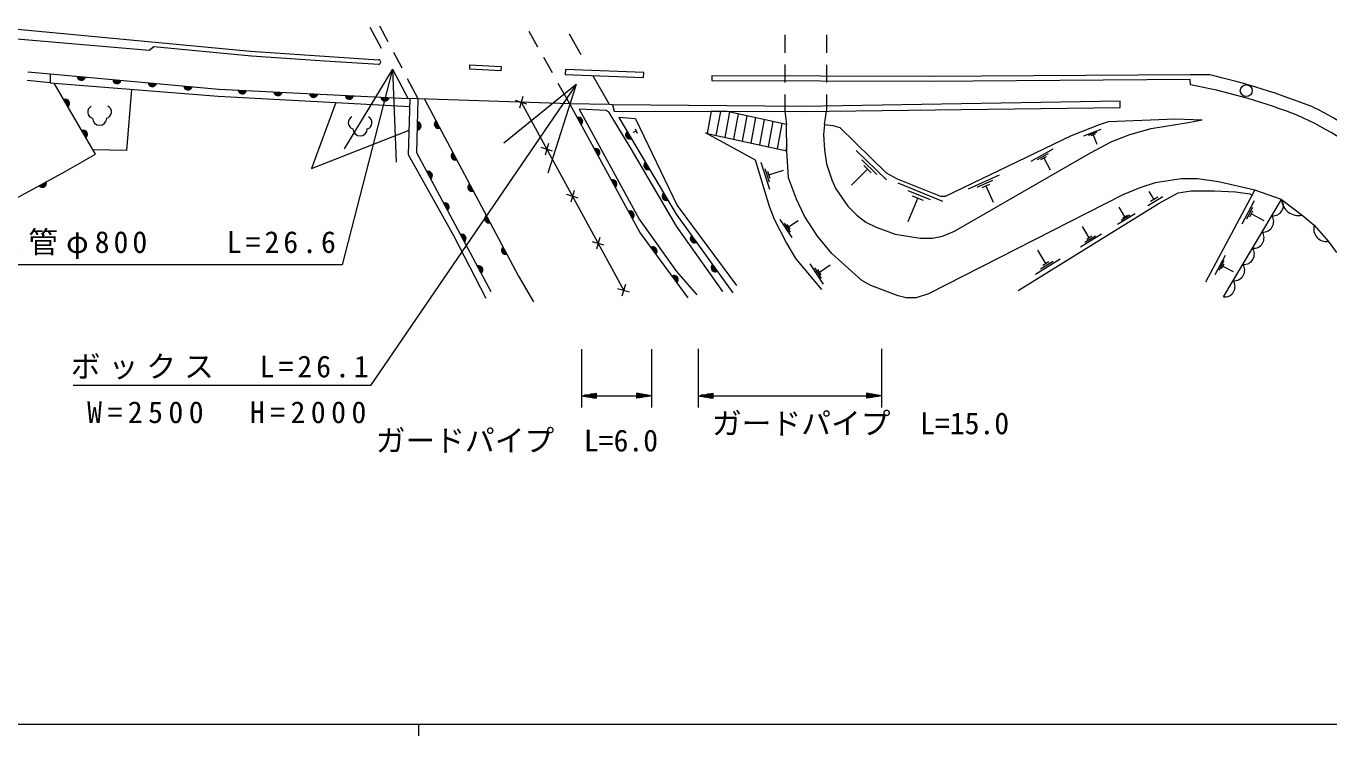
# Model space of a CAD drawing. Units: millimetres, scale not verified. Extents: x 40000 to 680000, y 20000 to 380000.
# Drawn here: x 135008 to 244511, y 204000 to 263691 of the extents above; entities that cross this region are included whole.
import ezdxf
from ezdxf.enums import TextEntityAlignment as Align

# ---------------------------------------------------------------- set-up
doc = ezdxf.new("R2010")
doc.units = ezdxf.units.MM
doc.header["$LTSCALE"] = 1000
for name, color, linetype, lineweight in [('M-BGD', 7, 'Continuous', 13), ('M-STR-HTXT', 7, 'Continuous', 13), ('M-STR-STR1', 1, 'Continuous', 13), ('M-STR-STRD', 7, 'Continuous', 13), ('M-TTL-BAND', 7, 'Continuous', 13)]:
    doc.layers.add(name, color=color, linetype=linetype, lineweight=lineweight)
doc.styles.add('ＭＳ ゴシック', font='')
doc.styles.get('ＭＳ ゴシック').set_extended_font_data('MS Gothic')

msp = doc.modelspace()

# ---------------------------------------------------------------- linework, layer by layer
at = {"layer": 'M-BGD'}
for p, q in [((165452, 262363), (164756, 263691)), ((178035, 261928), (177304, 263238)), ((166612, 260148), (165916, 261477)), ((179252, 259744), (178521, 261054)), ((135150, 259842), (137041, 259666)), ((137041, 259666), (137034, 258919)), ((137041, 259666), (151221, 258384)), ((137034, 258919), (135114, 259114)), ((137034, 258919), (151152, 257795)), ((140850, 252925), (137384, 258891)), ((167969, 257559), (167076, 259262)), ((180701, 257144), (179739, 258871)), ((143865, 258375), (143450, 253226)), ((151152, 257795), (167270, 256939)), ((151221, 258384), (167133, 257586)), ((167164, 252866), (167287, 257581)), ((167850, 253029), (167969, 257559)), ((168486, 257542), (176402, 242673)), ((177106, 257135), (176147, 257418)), ((176768, 257756), (176485, 256797)), ((226954, 257366), (200300, 256928)), ((226957, 256837), (226954, 257366)), ((161042, 257270), (159006, 251702)), ((176627, 257277), (185237, 241466)), ((186600, 246368), (180701, 257144)), ((183753, 256597), (181506, 256695)), ((181506, 256695), (186547, 247453)), ((184007, 256427), (183753, 256597)), ((185870, 253379), (184007, 256427)), ((184309, 257067), (184033, 257096)), ((200300, 256928), (184309, 257067)), ((184309, 257067), (184441, 256532)), ((184441, 256532), (200293, 256508)), ((192603, 256520), (192258, 254645)), ((193948, 256518), (192603, 256520)), ((193365, 256519), (192992, 254487)), ((194120, 256479), (193725, 254328)), ((198908, 255411), (193948, 256518)), ((194853, 256316), (194459, 254169)), ((198780, 256521), (198908, 255411)), ((200293, 256508), (226957, 256837)), ((202126, 255411), (202280, 256533)), ((184818, 256014), (189644, 247866)), ((186235, 255881), (184818, 256014)), ((186235, 255881), (189733, 248597)), ((195585, 256153), (195192, 254011)), ((196318, 255989), (195925, 253852)), ((197050, 255826), (196659, 253694)), ((197783, 255662), (197392, 253535)), ((198515, 255499), (198126, 253377)), ((198962, 253196), (198908, 255411)), ((198962, 253196), (198908, 255411)), ((202126, 255411), (202041, 254565)), ((202126, 255411), (202803, 255327)), ((202803, 255327), (203396, 255157)), ((203396, 255157), (207290, 251347)), ((222869, 254480), (225240, 255411)), ((225240, 255411), (225977, 255672)), ((225977, 255672), (231605, 255889)), ((229558, 255073), (232690, 255581)), ((231605, 255889), (233862, 255794)), ((232690, 255581), (233862, 255794)), ((159006, 251702), (167217, 254923)), ((186280, 254863), (186033, 254745)), ((186191, 255048), (186369, 254678)), ((192090, 254737), (196284, 252448)), ((192258, 254645), (198962, 253196)), ((202041, 254565), (202126, 253295)), ((212286, 249400), (222869, 254480)), ((223904, 254457), (225362, 255030)), ((224306, 254503), (225036, 254789)), ((224527, 254477), (224891, 254620)), ((224709, 254549), (225015, 253771)), ((226256, 253972), (227780, 254565)), ((227780, 254565), (229558, 255073)), ((143450, 253226), (140648, 253273)), ((174100, 241329), (167850, 253029)), ((179259, 253183), (178300, 253466)), ((178921, 253804), (178638, 252845)), ((189680, 246860), (185870, 253379)), ((198950, 253710), (198859, 253218)), ((199078, 250924), (198962, 253196)), ((202126, 253295), (202295, 252109)), ((204784, 253239), (207328, 250751)), ((213048, 246437), (224478, 253041)), ((219471, 252333), (221340, 253366)), ((220007, 252466), (220942, 252983)), ((224478, 253041), (226256, 253972)), ((138308, 251467), (140850, 252925)), ((170949, 246043), (167164, 252866)), ((196284, 252448), (197469, 248553)), ((197512, 249939), (196782, 252206)), ((202295, 252109), (202718, 250755)), ((205254, 252447), (206526, 251203)), ((205407, 251967), (206043, 251345)), ((220310, 252471), (220777, 252729)), ((220543, 252600), (221095, 251603)), ((121335, 242204), (138308, 251467)), ((197481, 250554), (197116, 251687)), ((197541, 250886), (197358, 251453)), ((197449, 251169), (198658, 251559)), ((199755, 249146), (199078, 250924)), ((205725, 251656), (204397, 250299)), ((207290, 251347), (208222, 250839)), ((208222, 250839), (211862, 249400)), ((214219, 250017), (216822, 251192)), ((232098, 250839), (229896, 250501)), ((233452, 250839), (232098, 250839)), ((235230, 250585), (233452, 250839)), ((181073, 249851), (180790, 248892)), ((202718, 250755), (203057, 249993)), ((203057, 249993), (204073, 248553)), ((208287, 250506), (212026, 248959)), ((209119, 249870), (210988, 249097)), ((214948, 250137), (216249, 250725)), ((215352, 250111), (216003, 250405)), ((215677, 250258), (216304, 248870)), ((228626, 250077), (227187, 249485)), ((229896, 250501), (228626, 250077)), ((229821, 249120), (229411, 249793)), ((231844, 249654), (232944, 249823)), ((232944, 249823), (234892, 249823)), ((234172, 242197), (238277, 249884)), ((234892, 249823), (236670, 249739)), ((238277, 249884), (235230, 250585)), ((236670, 249739), (237855, 249569)), ((240537, 249102), (238277, 249884)), ((181411, 249230), (180452, 249513)), ((189733, 248597), (194715, 241880)), ((200432, 247707), (199755, 249146)), ((209950, 249234), (209126, 247240)), ((209483, 249427), (210418, 249041)), ((227187, 249485), (210846, 241187)), ((211862, 249400), (212286, 249400)), ((218382, 241441), (230235, 248807)), ((230555, 249336), (229293, 248566)), ((230137, 249312), (229506, 248927)), ((230235, 248807), (231844, 249654)), ((235661, 240917), (240537, 249102)), ((237213, 247066), (238247, 249012)), ((237855, 249569), (238056, 249469)), ((240537, 249102), (242258, 247791)), ((189644, 247866), (194405, 241268)), ((197469, 248553), (197892, 247453)), ((201533, 246013), (200432, 247707)), ((204073, 248553), (204835, 247791)), ((204835, 247791), (205597, 247199)), ((228223, 247914), (226735, 247006)), ((227358, 247658), (226873, 248452)), ((227790, 247786), (227046, 247332)), ((227544, 247772), (227172, 247545)), ((237601, 247483), (238118, 248456)), ((237860, 247658), (238119, 248144)), ((237989, 247901), (239028, 247349)), ((242258, 247791), (243274, 246945)), ((186547, 247453), (189680, 243050)), ((193574, 241357), (189680, 246860)), ((197892, 247453), (198908, 245421)), ((199406, 245916), (198388, 247431)), ((199253, 246363), (198744, 247120)), ((199227, 246620), (198972, 246999)), ((199099, 246809), (199908, 247352)), ((205597, 247199), (206444, 246775)), ((206444, 246775), (208052, 246183)), ((212032, 246013), (213048, 246437)), ((224369, 245885), (223795, 246826)), ((243274, 246945), (244459, 245590)), ((173675, 240791), (170949, 246043)), ((183564, 245277), (182605, 245560)), ((183226, 245898), (182943, 244939)), ((190647, 240833), (186600, 246368)), ((198908, 245421), (199670, 244151)), ((202718, 244574), (201533, 246013)), ((208052, 246183), (210169, 245844)), ((210169, 245844), (211185, 245844)), ((211185, 245844), (212032, 246013)), ((225394, 246188), (223631, 245112)), ((224882, 246037), (224000, 245499)), ((224589, 246020), (224149, 245751)), ((244459, 245590), (245136, 244659)), ((205258, 242288), (202718, 244574)), ((220715, 243717), (220032, 244837)), ((234951, 242810), (235814, 244433)), ((199670, 244151), (201872, 241526)), ((202039, 241994), (200896, 243697)), ((201867, 242496), (201295, 243348)), ((201838, 242785), (201552, 243211)), ((201695, 242998), (202603, 243608)), ((221935, 244078), (219836, 242797)), ((221325, 243898), (220275, 243257)), ((220977, 243877), (220452, 243557)), ((235275, 243158), (235706, 243969)), ((235491, 243303), (235707, 243709)), ((235599, 243506), (236464, 243046)), ((176402, 242673), (177657, 240503)), ((189680, 243050), (191373, 241103)), ((206020, 241865), (205258, 242288)), ((185716, 241325), (184757, 241607)), ((185378, 241946), (185095, 240986)), ((208306, 241018), (206020, 241865)), ((208984, 240849), (208306, 241018)), ((210846, 241187), (209830, 240849)), ((209830, 240849), (208984, 240849))]:
    msp.add_line(p, q, dxfattribs=at)
msp.add_circle((237560, 258257), 500, dxfattribs=at)
for centre, radius, start, end in [((139654, 259484), 354, 183.63256, 346.03774), ((139654, 259484), 283, 185.8566, 343.8137), ((139654, 259484), 212, 189.60292, 340.06737), ((139654, 259484), 142, 197.31465, 332.35564), ((139654, 259484), 100, 207.63232, 322.03798), ((139654, 259484), 100, 207.63232, 322.03798), ((142642, 259214), 354, 183.63256, 346.03774), ((142642, 259214), 283, 185.8566, 343.8137), ((142642, 259214), 212, 189.60292, 340.06737), ((142642, 259214), 142, 197.31465, 332.35564), ((142642, 259214), 100, 207.63232, 322.03798), ((142642, 259214), 100, 207.63232, 322.03798), ((145630, 258944), 354, 183.63256, 346.03774), ((145630, 258944), 283, 185.8566, 343.8137), ((145630, 258944), 212, 189.60292, 340.06737), ((145630, 258944), 142, 197.31465, 332.35564), ((145630, 258944), 100, 207.63232, 322.03798), ((145630, 258944), 100, 207.63232, 322.03798), ((148618, 258674), 354, 183.63256, 346.03774), ((148618, 258674), 283, 185.8566, 343.8137), ((148618, 258674), 212, 189.60292, 340.06737), ((148618, 258674), 142, 197.31465, 332.35564), ((148618, 258674), 100, 207.63232, 322.03798), ((148618, 258674), 100, 207.63232, 322.03798), ((138317, 257178), 354, 308.95506, 111.36024), ((138317, 257178), 283, 311.1791, 109.1362), ((138317, 257178), 212, 314.92543, 105.38988), ((153187, 258340), 354, 185.92768, 348.33286), ((153187, 258340), 283, 188.15172, 346.10882), ((153187, 258340), 212, 191.89805, 342.36249), ((153187, 258340), 142, 199.60978, 334.65076), ((153187, 258340), 100, 209.92744, 324.3331), ((153187, 258340), 100, 209.92744, 324.3331), ((156183, 258190), 354, 185.92768, 348.33286), ((156183, 258190), 283, 188.15172, 346.10882), ((156183, 258190), 212, 191.89805, 342.36249), ((156183, 258190), 142, 199.60978, 334.65076), ((156183, 258190), 100, 209.92744, 324.3331), ((156183, 258190), 100, 209.92744, 324.3331), ((159180, 258039), 354, 185.92768, 348.33286), ((159180, 258039), 283, 188.15172, 346.10882), ((159180, 258039), 212, 191.89805, 342.36249), ((159180, 258039), 142, 199.60978, 334.65076), ((159180, 258039), 100, 209.92744, 324.3331), ((159180, 258039), 100, 209.92744, 324.3331), ((162176, 257889), 354, 185.92768, 348.33286), ((162176, 257889), 283, 188.15172, 346.10882), ((162176, 257889), 212, 191.89805, 342.36249), ((162176, 257889), 142, 199.60978, 334.65076), ((162176, 257889), 100, 209.92744, 324.3331), ((162176, 257889), 100, 209.92744, 324.3331), ((165172, 257739), 354, 185.92768, 348.33286), ((165172, 257739), 283, 188.15172, 346.10882), ((165172, 257739), 212, 191.89805, 342.36249), ((165172, 257739), 142, 199.60978, 334.65076), ((165172, 257739), 100, 209.92744, 324.3331), ((165172, 257739), 100, 209.92744, 324.3331), ((138317, 257178), 142, 322.63716, 97.67815), ((138317, 257178), 100, 332.95482, 87.36048), ((138317, 257178), 100, 332.95482, 87.36048), ((140726, 256465), 536, 116.08703, 255.33416), ((141655, 256465), 536, 284.66584, 63.91297), ((141191, 255947), 600, 180, 0), ((162621, 255569), 536, 116.08703, 255.33416), ((163550, 255569), 536, 284.66584, 63.91297), ((167855, 255295), 354, 277.29666, 79.70184), ((167855, 255295), 283, 279.5207, 77.4778), ((167855, 255295), 212, 283.26703, 73.73148), ((167855, 255295), 142, 290.97876, 66.01975), ((167855, 255295), 100, 301.29642, 55.70209), ((167855, 255295), 100, 301.29642, 55.70209), ((169673, 255429), 354, 126.82646, 289.23163), ((169673, 255429), 283, 129.05049, 287.0076), ((169673, 255429), 212, 132.79682, 283.26127), ((169673, 255429), 142, 140.50855, 275.54954), ((169673, 255429), 100, 150.82621, 265.23188), ((169673, 255429), 100, 150.82621, 265.23188), ((181442, 255677), 354, 307.4979, 109.90308), ((181442, 255677), 283, 309.72194, 107.67904), ((181442, 255677), 212, 313.46826, 103.93271), ((181442, 255677), 142, 321.17999, 96.22098), ((181442, 255677), 100, 331.49765, 85.90332), ((181442, 255677), 100, 331.49765, 85.90332), ((139824, 254584), 354, 308.95506, 111.36024), ((139824, 254584), 283, 311.1791, 109.1362), ((139824, 254584), 212, 314.92543, 105.38988), ((139824, 254584), 142, 322.63716, 97.67815), ((139824, 254584), 100, 332.95482, 87.36048), ((139824, 254584), 100, 332.95482, 87.36048), ((163085, 255050), 600, 180, 0), ((185749, 254549), 354, 129.43954, 291.84472), ((185749, 254549), 283, 131.66358, 289.62068), ((185749, 254549), 212, 135.40991, 285.87436), ((185749, 254549), 142, 143.12164, 278.16263), ((185749, 254549), 100, 153.4393, 267.84496), ((185749, 254549), 100, 153.4393, 267.84496), ((171083, 252781), 354, 126.82646, 289.23163), ((171083, 252781), 283, 129.05049, 287.0076), ((182883, 253046), 354, 307.4979, 109.90308), ((182883, 253046), 283, 309.72194, 107.67904), ((182883, 253046), 212, 313.46826, 103.93271), ((182883, 253046), 142, 321.17999, 96.22098), ((182883, 253046), 100, 331.49765, 85.90332), ((182883, 253046), 100, 331.49765, 85.90332), ((171083, 252781), 212, 132.79682, 283.26127), ((171083, 252781), 142, 140.50855, 275.54954), ((171083, 252781), 100, 150.82621, 265.23188), ((171083, 252781), 100, 150.82621, 265.23188), ((187278, 251968), 354, 129.43954, 291.84472), ((187278, 251968), 283, 131.66358, 289.62068), ((187278, 251968), 212, 135.40991, 285.87436), ((187278, 251968), 142, 143.12164, 278.16263), ((187278, 251968), 100, 153.4393, 267.84496), ((187278, 251968), 100, 153.4393, 267.84496), ((168807, 251123), 354, 306.90959, 109.31477), ((168807, 251123), 283, 309.13363, 107.09073), ((168807, 251123), 212, 312.87996, 103.34441), ((168807, 251123), 142, 320.59169, 95.63268), ((168807, 251123), 100, 330.90935, 85.31501), ((168807, 251123), 100, 330.90935, 85.31501), ((184323, 250414), 354, 307.4979, 109.90308), ((136379, 250476), 354, 217.42118, 19.82636), ((136379, 250476), 283, 219.64522, 17.60232), ((136379, 250476), 212, 223.39154, 13.85599), ((136379, 250476), 142, 231.10327, 6.14426), ((136379, 250476), 100, 241.42094, 355.8266), ((136379, 250476), 100, 241.42094, 355.8266), ((172492, 250133), 354, 126.82646, 289.23163), ((172492, 250133), 283, 129.05049, 287.0076), ((172492, 250133), 212, 132.79682, 283.26127), ((172492, 250133), 142, 140.50855, 275.54954), ((172492, 250133), 100, 150.82621, 265.23188), ((172492, 250133), 100, 150.82621, 265.23188), ((184323, 250414), 283, 309.72194, 107.67904), ((184323, 250414), 212, 313.46826, 103.93271), ((184323, 250414), 142, 321.17999, 96.22098), ((184323, 250414), 100, 331.49765, 85.90332), ((184323, 250414), 100, 331.49765, 85.90332), ((170220, 248476), 354, 306.90959, 109.31477), ((170220, 248476), 283, 309.13363, 107.09073), ((170220, 248476), 212, 312.87996, 103.34441), ((170220, 248476), 142, 320.59169, 95.63268), ((170220, 248476), 100, 330.90935, 85.31501), ((170220, 248476), 100, 330.90935, 85.31501), ((188807, 249386), 354, 129.43954, 291.84472), ((188807, 249386), 283, 131.66358, 289.62068), ((188807, 249386), 212, 135.40991, 285.87436), ((188807, 249386), 142, 143.12164, 278.16263), ((188807, 249386), 100, 153.4393, 267.84496), ((188807, 249386), 100, 153.4393, 267.84496), ((239804, 248615), 880, 264.81289, 33.6199), ((241955, 249179), 1420, 183.08267, 282.3211), ((173902, 247485), 354, 126.82646, 289.23163), ((173902, 247485), 283, 129.05049, 287.0076), ((173902, 247485), 212, 132.79682, 283.26127), ((173902, 247485), 142, 140.50855, 275.54954), ((173902, 247485), 100, 150.82621, 265.23188), ((173902, 247485), 100, 150.82621, 265.23188), ((185764, 247783), 354, 307.4979, 109.90308), ((185764, 247783), 283, 309.72194, 107.67904), ((185764, 247783), 212, 313.46826, 103.93271), ((185764, 247783), 142, 321.17999, 96.22098), ((185764, 247783), 100, 331.49765, 85.90332), ((185764, 247783), 100, 331.49765, 85.90332), ((238991, 247251), 880, 264.81289, 33.6199), ((244288, 246636), 1060, 163.07774, 279.29411), ((171634, 245830), 354, 306.90959, 109.31477), ((171634, 245830), 283, 309.13363, 107.09073), ((171634, 245830), 212, 312.87996, 103.34441), ((171634, 245830), 142, 320.59169, 95.63268), ((171634, 245830), 100, 330.90935, 85.31501), ((171634, 245830), 100, 330.90935, 85.31501), ((191191, 245815), 354, 134.60697, 297.01215), ((191191, 245815), 283, 136.83101, 294.78811), ((191191, 245815), 212, 140.57734, 291.04179), ((191191, 245815), 142, 148.28907, 283.33006), ((191191, 245815), 100, 158.60673, 273.0124), ((191191, 245815), 100, 158.60673, 273.0124), ((238178, 245886), 880, 264.81289, 33.6199), ((175312, 244837), 354, 126.82646, 289.23163), ((175312, 244837), 283, 129.05049, 287.0076), ((175312, 244837), 212, 132.79682, 283.26127), ((175312, 244837), 142, 140.50855, 275.54954), ((175312, 244837), 100, 150.82621, 265.23188), ((175312, 244837), 100, 150.82621, 265.23188), ((187695, 244780), 354, 314.96421, 117.36939), ((187695, 244780), 283, 317.18825, 115.14535), ((187695, 244780), 212, 320.93458, 111.39903), ((187695, 244780), 142, 328.64631, 103.6873), ((187695, 244780), 100, 338.96397, 93.36964), ((187695, 244780), 100, 338.96397, 93.36964), ((237366, 244522), 880, 264.81289, 33.6199), ((173047, 243184), 354, 306.90959, 109.31477), ((173047, 243184), 283, 309.13363, 107.09073), ((173047, 243184), 212, 312.87996, 103.34441), ((173047, 243184), 142, 320.59169, 95.63268), ((173047, 243184), 100, 330.90935, 85.31501), ((173047, 243184), 100, 330.90935, 85.31501), ((192946, 243382), 354, 134.60697, 297.01215), ((192946, 243382), 283, 136.83101, 294.78811), ((192946, 243382), 212, 140.57734, 291.04179), ((192946, 243382), 142, 148.28907, 283.33006), ((192946, 243382), 100, 158.60673, 273.0124), ((192946, 243382), 100, 158.60673, 273.0124), ((236553, 243158), 880, 264.81289, 33.6199), ((189465, 242358), 354, 314.96421, 117.36939), ((189465, 242358), 283, 317.18825, 115.14535), ((189465, 242358), 212, 320.93458, 111.39903), ((189465, 242358), 142, 328.64631, 103.6873), ((189465, 242358), 100, 338.96397, 93.36964), ((189465, 242358), 100, 338.96397, 93.36964), ((235740, 241794), 880, 264.81289, 33.6199)]:
    msp.add_arc(centre, radius, start, end, dxfattribs=at)
at = {"layer": 'M-STR-HTXT'}
for p, q in [((165804, 260070), (161563, 243613)), ((165804, 260070), (161754, 253369)), ((165804, 260070), (166111, 252246)), ((181241, 258770), (163955, 233463)), ((181241, 258770), (175153, 253846)), ((181241, 258770), (178869, 251308)), ((161563, 243613), (122313, 243613)), ((191506, 236555), (191506, 231605)), ((206894, 236555), (206894, 231605)), ((181692, 236522), (181692, 231605)), ((187570, 236522), (187570, 231605)), ((163955, 233463), (138955, 233463)), ((181692, 232605), (182942, 232813)), ((181692, 232605), (182942, 232396)), ((181692, 232605), (182942, 232605)), ((182942, 232646), (181942, 232646)), ((182942, 232563), (181942, 232563)), ((182192, 232688), (182942, 232688)), ((182192, 232521), (182942, 232521)), ((182942, 232730), (182442, 232730)), ((182942, 232480), (182442, 232480)), ((182692, 232771), (182942, 232771)), ((182692, 232438), (182942, 232438)), ((182942, 232396), (182942, 232813)), ((182942, 232605), (186320, 232605)), ((187570, 232605), (186320, 232813)), ((186320, 232813), (186320, 232396)), ((186570, 232771), (186320, 232771)), ((186320, 232730), (186820, 232730)), ((187070, 232688), (186320, 232688)), ((186320, 232646), (187320, 232646)), ((187570, 232605), (186320, 232396)), ((187570, 232605), (186320, 232605)), ((186320, 232563), (187320, 232563)), ((187070, 232521), (186320, 232521)), ((186320, 232480), (186820, 232480)), ((186570, 232438), (186320, 232438)), ((191506, 232605), (192756, 232813)), ((191506, 232605), (192756, 232396)), ((191506, 232605), (192756, 232605)), ((192756, 232646), (191756, 232646)), ((192756, 232563), (191756, 232563)), ((192006, 232688), (192756, 232688)), ((192006, 232521), (192756, 232521)), ((192756, 232730), (192256, 232730)), ((192756, 232480), (192256, 232480)), ((192506, 232771), (192756, 232771)), ((192506, 232438), (192756, 232438)), ((192756, 232396), (192756, 232813)), ((192756, 232605), (205644, 232605)), ((206894, 232605), (205644, 232813)), ((205644, 232813), (205644, 232396)), ((205894, 232771), (205644, 232771)), ((205644, 232730), (206144, 232730)), ((206394, 232688), (205644, 232688)), ((205644, 232646), (206644, 232646)), ((206894, 232605), (205644, 232396)), ((206894, 232605), (205644, 232605)), ((205644, 232563), (206644, 232563)), ((206394, 232521), (205644, 232521)), ((205644, 232480), (206144, 232480)), ((205894, 232438), (205644, 232438))]:
    msp.add_line(p, q, dxfattribs=at)
at = {"layer": 'M-STR-STR1'}
for p, q in [((164881, 261796), (163938, 263559)), ((181659, 261275), (180671, 263014)), ((198783, 262946), (198783, 261446)), ((202283, 262940), (202282, 261440)), ((167133, 257586), (165825, 260032)), ((184033, 257096), (182647, 259536)), ((198783, 260446), (198782, 258946)), ((202282, 260440), (202281, 258940)), ((180701, 257144), (167133, 257586)), ((198782, 257946), (198781, 256511)), ((202281, 257940), (202280, 256533)), ((184033, 257096), (180701, 257144))]:
    msp.add_line(p, q, dxfattribs=at)
at = {"layer": 'M-STR-STRD'}
for p, q in [((145369, 261631), (131308, 262834)), ((132766, 263563), (153866, 261592)), ((145742, 261937), (145369, 261631)), ((153950, 261169), (145742, 261937)), ((153866, 261592), (164631, 260863)), ((160131, 260745), (153950, 261169)), ((164646, 260464), (160131, 260745)), ((172296, 260057), (172314, 260416)), ((174914, 259926), (172296, 260057)), ((172314, 260416), (174932, 260284)), ((174932, 260284), (174914, 259926)), ((180346, 260044), (180329, 259622)), ((180329, 259622), (186903, 259366)), ((186919, 259788), (180346, 260044)), ((186903, 259366), (186919, 259788)), ((232843, 259596), (210925, 259437)), ((234495, 259587), (232843, 259596)), ((210925, 259437), (192651, 259505)), ((192651, 259505), (192652, 259125)), ((192652, 259125), (210933, 259043)), ((210933, 259043), (232844, 259215)), ((232884, 258743), (232844, 259215))]:
    msp.add_line(p, q, dxfattribs=at)
for centre, radius, start, end in [((164620, 260663), 200, 277.70504, 86.76456), ((220674, 200256), 60920, 68.29464, 76.88675), ((223941, 210415), 49148, 69.19174, 79.51517), ((232886, 234883), 23101, 47.58898, 68.37157), ((233735, 237046), 21956, 44.73593, 64.45135)]:
    msp.add_arc(centre, radius, start, end, dxfattribs=at)
at = {"layer": 'M-TTL-BAND'}
for p, q in [((40000, 205000), (579000, 205000)), ((168000, 205000), (168000, 204000))]:
    msp.add_line(p, q, dxfattribs=at)

# ---------------------------------------------------------------- texts
at = {"layer": 'M-STR-HTXT', "style": 'ＭＳ ゴシック'}
for s, p in [('ガードパイプ  L=15.0', (205145, 228820)), ('ガードパイプ  L=6.0', (176262, 227376))]:
    msp.add_text(s, height=1833, dxfattribs=at).set_placement(p, align=Align.BOTTOM_CENTER)
at = {"layer": 'M-STR-HTXT', "char_height": 1833, "attachment_point": 8, "style": 'ＭＳ ゴシック'}
for s, insert in [('\\T1.27;ヒューム管φ800\u3000\u3000L=26.6', (141938, 244113)), ('\\T1.27;ボックス\u3000L=26.1', (151455, 233963)), ('\\T1.37;W=2500\u3000H=2000', (152105, 230275))]:
    msp.add_mtext(s, dxfattribs=dict(at, insert=insert))

doc.saveas('drawing.dxf')
